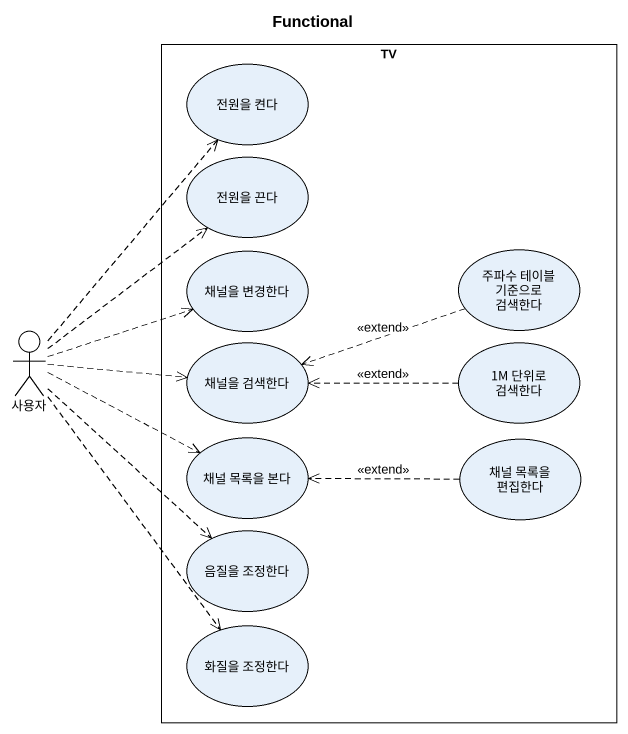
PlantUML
@startuml
title Functional
rectangle TV {
  usecase "전원을 켠다" as 전원을_켠다
  usecase "전원을 끈다" as 전원을_끈다
  usecase "채널을 변경한다" as 채널을_변경한다
  usecase "주파수 테이블 기준으로 검색한다" as 주파수_테이블_기준으로_검색한다
  usecase "채널을 검색한다" as 채널을_검색한다
  usecase "1M 단위로 검색한다" as u1M_단위로_검색한다
  usecase "채널 목록을 본다" as 채널_목록을_본다
  usecase "채널 목록을 편집한다" as 채널_목록을_편집한다
  usecase "음질을 조정한다" as 음질을_조정한다
  usecase "화질을 조정한다" as 화질을_조정한다
}
actor 사용자
주파수_테이블_기준으로_검색한다 .left.> 채널을_검색한다 : <<extend>>
사용자 .up.> 전원을_켠다
사용자 .up.> 전원을_끈다
사용자 .right.> 채널을_변경한다
사용자 .right.> 채널을_검색한다
사용자 .right.> 채널_목록을_본다
사용자 ..> 음질을_조정한다
사용자 ..> 화질을_조정한다
u1M_단위로_검색한다 .left.> 채널을_검색한다 : <<extend>>
채널_목록을_편집한다 .left.> 채널_목록을_본다 : <<extend>>
@enduml
